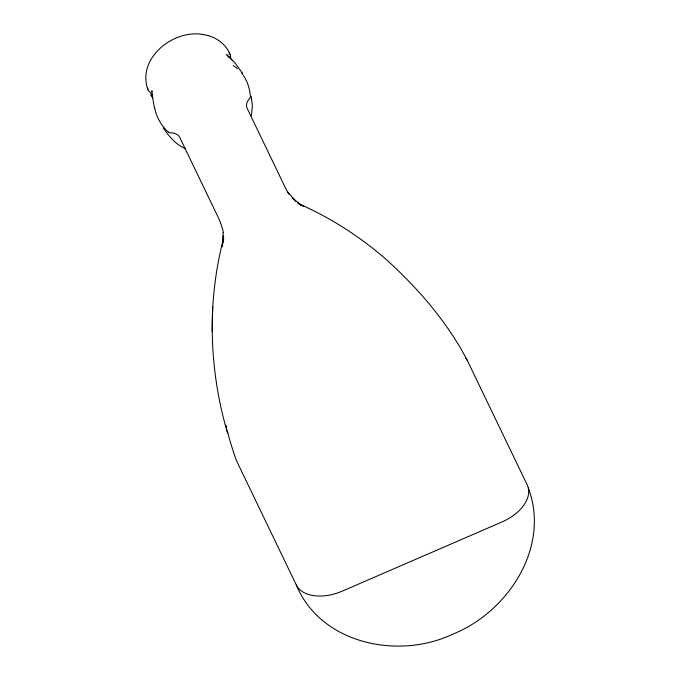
<?xml version="1.0" encoding="UTF-8"?>
<svg xmlns="http://www.w3.org/2000/svg" width="680" height="680" viewBox="0 0 680 680"><rect width="100%" height="100%" fill="white"/><g stroke="black" fill="none" stroke-linecap="round" stroke-linejoin="round"><path stroke-width="1.02" d="M227.621 433.296C208.956 370.048 206.805 301.767 223.712 237.889L222.199 246.823L223.371 235.739L223.278 240.482L222.938 232.662M212.661 306.782L212.151 331.355M251.447 115.541L252.374 105.655L251.218 96.195M202.776 34.467C173.306 29.248 136.909 58.14 147.798 89.377M207.731 35.487C217.541 37.986 226.27 44.922 230.07 54.409M202.623 34.433L207.901 35.521M185.045 148.461C175.703 144.415 168.963 136.281 163.327 128.087M233.257 65.526L237.464 68.535M168.351 132.124L166.821 130.679A110.5 68.093 -22 0 1 154.836 108.451M229.508 53.533L229.585 53.627A11.543 7.114 -22 0 1 230.511 56.194A35.734 22.023 -22 0 0 230.911 59.049M229.908 57.902L226.61 54.655L234.71 62.517L242.65 73.499M228.684 56.525L229.27 57.23M287.81 192.006L295.664 201.161L292.578 198.135L301.554 205.521L297.5 202.623L303.79 206.371L298.775 203.804C330.837 217.77 360.459 236.988 386.775 259.99C418.633 288.915 447.355 322.201 467.33 360.468L527.212 484.891A38.913 23.979 -22 0 1 501.933 521.985L342.38 591.09A38.913 23.979 -22 0 1 296.267 584.91L236.385 460.488A872.329 537.574 -22 0 1 227.162 430.312M150.578 94.834L152.762 97.809M296.267 584.91C320.688 644.147 398.726 659.991 452.88 634.117C508.002 612.042 550.723 546.958 528.266 487.849M231.667 59.39L231.812 59.967M154.589 108.494L152.192 95.336M152.481 95.302L151.844 90.763L151.963 91.655M288.991 194.319A195.313 120.36 -22 0 1 285.49 188.003L247.087 108.205A16.082 9.911 -22 0 1 249.594 98.447L249.84 98.141A4.258 2.626 -22 0 0 250.35 96.611L250.206 94.571A110.5 68.093 -22 0 0 243.329 75.386M465.656 357.765A872.329 537.574 -22 0 1 467.33 360.468M228.794 53.142A4.072 2.508 -22 0 1 229.296 53.38M241.604 72.972A110.5 68.093 -22 0 1 242.777 74.57M152.668 96.016A35.734 22.023 -22 0 0 149.158 91.426A11.543 7.114 -22 0 1 147.713 89.08L147.696 88.961A4.072 2.508 -22 0 1 147.849 88.196M168.351 132.124A4.258 2.626 -22 0 0 169.906 132.761L170.315 132.779A16.082 9.911 -22 0 1 179.732 137.377L218.135 217.175A195.313 120.36 -22 0 1 223.431 232.738M226.652 428.264A872.329 537.574 -22 0 1 225.904 425.178"/></g></svg>
